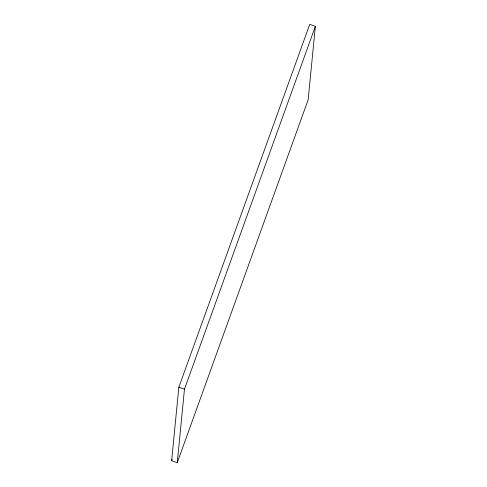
<?xml version="1.0" encoding="UTF-8"?>
<svg xmlns="http://www.w3.org/2000/svg" width="487" height="487" viewBox="0 0 487 487"><rect width="100%" height="100%" fill="white"/><g stroke="black" fill="none" stroke-linecap="round" stroke-linejoin="round"><path stroke-width="0.73" d="M171.631 460.714L178.839 387.214L309.738 24.35L315.369 26.286L308.161 99.786L177.262 462.65L171.631 460.714L172.148 459.284M177.262 462.65L184.47 389.15L315.369 26.286M178.839 387.214L184.47 389.15"/></g></svg>
